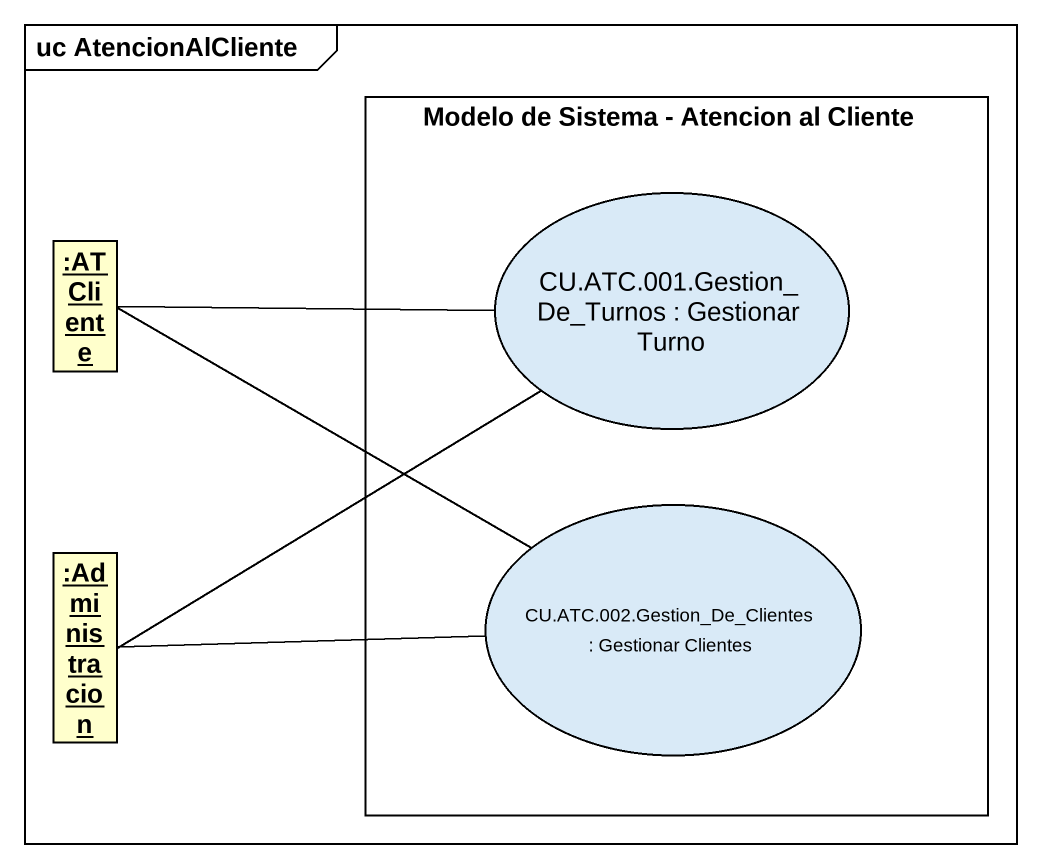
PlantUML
@startuml
mainframe uc AtencionAlCliente
allowmixing
hide circle
hide empty members
rectangle "Modelo de Sistema - Atencion al Cliente" as Modelo_de_Sistema_Atencion {
  usecase "CU.ATC.001.Gestion_De_Turnos : Gestionar Turno" as CU_ATC_001_Gestion_De_Turnos
  usecase "CU.ATC.002.Gestion_De_Clientes : Gestionar Clientes" as CU_ATC_002_Gestion_De
}
object ":ATCliente" as ATCliente
object ":Administracion" as Administracion
ATCliente -right- CU_ATC_001_Gestion_De_Turnos
ATCliente -right- CU_ATC_002_Gestion_De
Administracion -right- CU_ATC_001_Gestion_De_Turnos
Administracion -right- CU_ATC_002_Gestion_De
@enduml
